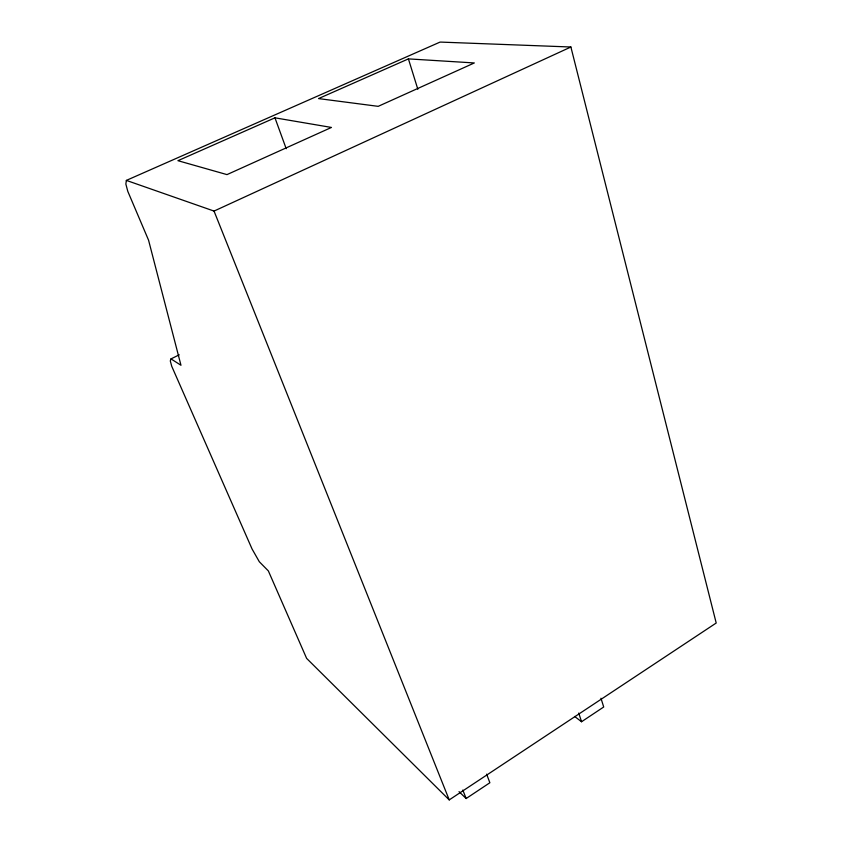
<?xml version="1.0" encoding="UTF-8"?>
<svg xmlns="http://www.w3.org/2000/svg" width="842" height="842" viewBox="0 0 842 842"><rect width="100%" height="100%" fill="white"/><g stroke="black" fill="none" stroke-linecap="round" stroke-linejoin="round"><path stroke-width="1.26" d="M126.363 180.399L125.858 184.051L127.784 191.323L148.571 240.212L180.967 365.26L171 358.892L170.305 360.965L171.736 366.291L252.074 549.005L259.325 561.751L268.366 570.939L306.625 658.381L449.228 799.9L716.205 623.017L570.887 47.005L440.903 42.1A17.829 7.788 68.4 0 0 438.903 42.595L126.363 180.399L214.036 211.079L570.887 47.005M459.027 791.627L466.142 798.532L489.865 782.744L486.634 774.166M574.676 716.468L581.548 721.741L603.703 706.996L600.967 698.239M171 358.892L179.241 354.819M274.955 117.827L177.936 160.685L226.982 174.61L331.453 127.447L274.955 117.827L286.206 148.697M408.412 58.887L318.518 98.588L378.195 106.345L474.33 62.95L408.412 58.887L417.832 89.252M214.036 211.079L449.228 799.9M462.826 790.038L466.142 798.532M578.738 713.069L581.548 721.741"/></g></svg>
